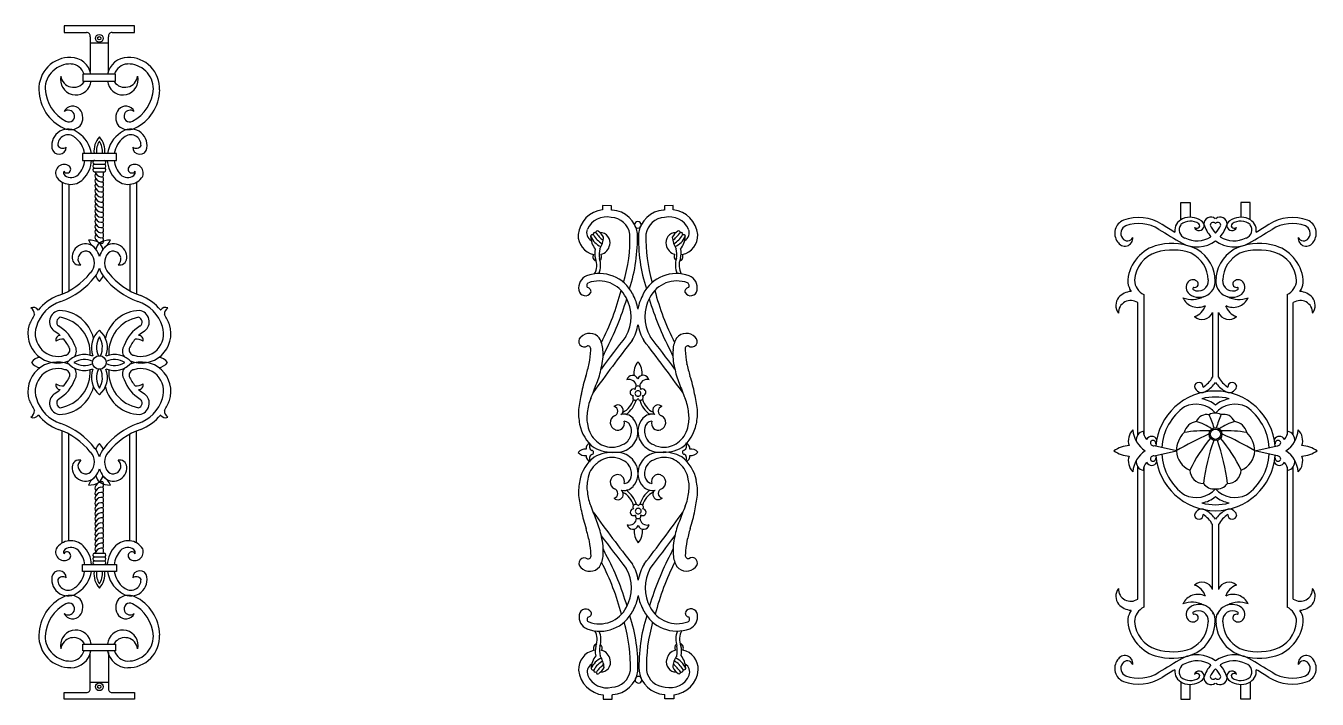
# Model space of a CAD drawing. Header units: millimetres. Extents: x 2621 to 26934, y 11979 to 27988.
# Drawn here: x 5822 to 8154, y 17834 to 19050 of the extents above; entities that cross this region are included whole.
import ezdxf

# ---------------------------------------------------------------- set-up
doc = ezdxf.new("R2010")
doc.units = ezdxf.units.MM

# ---------------------------------------------------------------- blocks, each defined once
blk = doc.blocks.new('A$C515D5700')
for p, q in [((106.1, 675.2), (35.4, 675.2)), ((35.4, 675.2), (35.4, 668.4)), ((106.1, 668.4), (106.1, 675.2)), ((35.4, 668.4), (57.8, 668.4)), ((61.4, 664.2), (61.4, 629.5)), ((79.8, 628.5), (79.8, 664.2)), ((83.4, 668.4), (106.1, 668.4)), ((61.4, 658), (79.8, 658)), ((87, 626.7), (54.1, 626.7)), ((54.1, 626.7), (54.1, 619.8)), ((87, 619.8), (87, 626.7)), ((54.1, 619.8), (87, 619.8)), ((87.8, 547.2), (53.6, 547.2)), ((53.6, 547.2), (53.6, 540.3)), ((87.8, 540.3), (87.8, 547.2)), ((53.6, 540.3), (87.8, 540.3)), ((65.7, 536.5), (75.8, 536.5)), ((65.7, 532.6), (75.8, 532.6)), ((33.5, 518.5), (33.5, 406.2)), ((65.7, 528.7), (75.8, 528.7)), ((108, 518.5), (108, 406.2)), ((40.2, 516.3), (40.2, 409.4)), ((101.3, 516.3), (101.3, 409.4)), ((33.5, 156.7), (33.5, 269)), ((40.2, 158.9), (40.2, 265.8)), ((101.3, 158.9), (101.3, 265.8)), ((108, 156.7), (108, 269)), ((65.7, 146.4), (75.8, 146.4)), ((65.7, 142.6), (75.8, 142.6)), ((53.6, 134.9), (87.8, 134.9)), ((53.6, 128), (53.6, 134.9)), ((65.7, 138.7), (75.8, 138.7)), ((87.8, 134.9), (87.8, 128)), ((87.8, 128), (53.6, 128)), ((54.1, 55.3), (87, 55.3)), ((54.1, 48.5), (54.1, 55.3)), ((87, 55.3), (87, 48.5)), ((87, 48.5), (54.1, 48.5)), ((61.4, 11), (61.4, 45.7)), ((79.8, 46.7), (79.8, 11)), ((61.4, 17.1), (79.8, 17.1)), ((35.4, 0), (35.4, 6.7)), ((35.4, 6.7), (57.8, 6.7)), ((83.4, 6.7), (106.1, 6.7)), ((106.1, 6.7), (106.1, 0)), ((106.1, 0), (35.4, 0))]:
    blk.add_line(p, q)
for centre, radius in [((70.6, 662.7), 3.86), ((70.6, 662.7), 1.63), ((70.7, 337.6), 6.75), ((70.6, 12.4), 3.86), ((70.6, 12.4), 1.63)]:
    blk.add_circle(centre, radius)
for centre, radius, start, end in [((58.1, 665), 3.4, 345.8591, 95.808), ((83.1, 665), 3.4, 84.192, 194.1409), ((41.5, 612.1), 31.5, 88.8993, 182.1148), ((41.7, 611.5), 25.5, 88.8459, 178.898), ((41.7, 622.7), 20.9, 10.8959, 88.8401), ((41.7, 622.7), 14.2, 16.0722, 87.7111), ((99.5, 622.7), 20.9, 91.1599, 169.1041), ((99.5, 622.7), 14.2, 92.2889, 163.9278), ((99.5, 611.5), 25.5, 1.102, 91.1541), ((99.7, 612.1), 31.5, 357.8852, 91.1007), ((47, 621.2), 15.3, 167.1399, 344.5806), ((44.8, 626.3), 12.8, 187.4242, 325.3881), ((94.2, 621.2), 15.3, 195.4194, 12.8601), ((96.3, 626.3), 12.8, 214.6119, 352.5758), ((53.6, 611.9), 43.6, 181.3021, 244.8578), ((56, 614.7), 39.9, 183.9319, 241.789), ((41.7, 622.7), 14.2, 344.685, 348.2162), ((41.7, 622.7), 20.9, 344.431, 351.9848), ((99.5, 622.7), 20.9, 188.0152, 195.569), ((99.5, 622.7), 14.2, 191.7838, 195.315), ((85.1, 614.7), 39.9, 298.211, 356.0681), ((87.6, 611.9), 43.6, 295.1422, 358.6979), ((44, 585.4), 9.38, 39.8671, 154.8988), ((39.4, 584), 6.61, 27.037, 126.2916), ((40, 584.6), 5.83, 240.8145, 24.3303), ((40.4, 583), 13.7, 323.6553, 37.8768), ((100.8, 583), 13.7, 142.1232, 216.3447), ((97.2, 585.4), 9.38, 25.1012, 140.1329), ((101.2, 584.6), 5.83, 155.6697, 299.1855), ((101.7, 584), 6.61, 53.7084, 152.963), ((39.2, 555.3), 16.3, 50.5644, 189.517), ((41.4, 586.5), 15.4, 245.7194, 310.8276), ((99.8, 586.5), 15.4, 229.1724, 294.2806), ((102.3, 555.3), 16.3, 350.483, 129.4356), ((39.3, 555.6), 10.3, 47.7919, 182.6553), ((30.8, 543.1), 25.4, 9.1134, 52.5099), ((32.4, 542.6), 30.6, 8.5513, 55.8701), ((86.7, 549.4), 21.5, 137.949, 185.9511), ((86.7, 549.4), 19, 147.3119, 185.9511), ((54.8, 549.4), 21.5, 354.0489, 42.051), ((54.8, 549.4), 19, 354.0489, 32.6881), ((109.1, 542.6), 30.6, 124.1299, 171.4487), ((110.7, 543.1), 25.4, 127.4901, 170.8866), ((102.2, 555.6), 10.3, 357.3447, 132.2081), ((30.2, 553.5), 7.16, 186.8451, 1.1819), ((33.8, 557.9), 5.52, 209.5259, 309.6064), ((111.3, 553.5), 7.16, 178.8181, 353.1549), ((107.7, 557.9), 5.52, 230.3936, 330.4741), ((35.4, 527.5), 8.68, 52.6558, 201.5822), ((38.2, 531.4), 3.82, 212.1583, 51.037), ((30.8, 543.1), 25.4, 317.9749, 353.5933), ((32.4, 542.6), 30.6, 316.2505, 355.6898), ((66.2, 538.4), 1.99, 104.5853, 255.4147), ((66.2, 534.5), 1.99, 104.5853, 255.4147), ((66.2, 530.7), 1.99, 104.5853, 255.4147), ((75.3, 538.4), 1.99, 284.5576, 75.4424), ((75.3, 534.5), 1.99, 284.5576, 75.4424), ((75.3, 530.7), 1.99, 284.5576, 75.4424), ((109.1, 542.6), 30.6, 184.3102, 223.7495), ((110.7, 543.1), 25.4, 186.4067, 222.0251), ((103.3, 531.4), 3.82, 128.963, 327.8417), ((106.1, 527.5), 8.68, 338.4178, 127.3442), ((42, 533.7), 17.5, 212.7659, 315.4127), ((38.3, 528), 3.6, 158.6378, 232.6336), ((42.4, 533), 9.96, 231.3372, 316.9055), ((70.6, 524.8), 4.38, 144.668, 215.332), ((70.6, 519.7), 4.38, 144.668, 215.332), ((70.6, 529.8), 4.38, 194.0861, 215.332), ((72.9, 530.2), 6.53, 207.0051, 281.8465), ((72.9, 525.2), 6.53, 207.0051, 281.8465), ((70.3, 526.4), 4.68, 327.2924, 30.284), ((70.3, 521.3), 4.68, 327.2924, 32.7076), ((70.3, 516.3), 4.68, 327.2924, 32.7076), ((99.5, 533.7), 17.5, 224.5873, 327.2341), ((99.1, 533), 9.96, 223.0945, 308.6628), ((103.1, 528), 3.6, 307.3664, 21.3622), ((70.6, 514.6), 4.38, 144.668, 215.332), ((70.6, 509.6), 4.38, 144.668, 215.332), ((70.6, 504.5), 4.38, 144.668, 215.332), ((72.9, 520.1), 6.53, 207.0051, 281.8465), ((72.9, 515.1), 6.53, 207.0051, 281.8465), ((72.9, 510), 6.53, 207.0051, 281.8465), ((70.3, 511.2), 4.68, 327.2924, 32.7076), ((70.3, 506.1), 4.68, 327.2924, 32.7076), ((70.6, 499.4), 4.38, 144.668, 215.332), ((70.6, 494.4), 4.38, 144.668, 215.332), ((72.9, 504.9), 6.53, 207.0051, 281.8465), ((72.9, 499.9), 6.53, 207.0051, 281.8465), ((70.3, 501.1), 4.68, 327.2924, 32.7076), ((70.3, 496), 4.68, 327.2924, 32.7076), ((70.3, 490.9), 4.68, 327.2924, 32.7076), ((70.6, 489.3), 4.38, 144.668, 215.332), ((70.6, 484.3), 4.38, 144.668, 215.332), ((70.6, 478.9), 4.38, 141.7414, 215.332), ((72.9, 494.8), 6.53, 207.0051, 281.8465), ((72.9, 489.7), 6.53, 207.0051, 281.8465), ((72.9, 484.7), 6.53, 207.0051, 281.8465), ((70.3, 485.9), 4.68, 327.2924, 32.7076), ((70.3, 480.8), 4.68, 327.2924, 32.7076), ((70.6, 473.8), 4.38, 144.668, 215.332), ((70.6, 468.7), 4.38, 144.668, 215.332), ((72.9, 479.3), 6.53, 207.0051, 281.8465), ((72.9, 474.2), 6.53, 207.0051, 281.8465), ((70.3, 475.4), 4.68, 327.2924, 37.1136), ((70.3, 470.4), 4.68, 327.2924, 32.7076), ((70.3, 465.3), 4.68, 327.2924, 32.7076), ((56.7, 443.1), 13.4, 40.0762, 184.4949), ((59.9, 438.3), 22.1, 60.5615, 90.4737), ((77.2, 467.7), 18.9, 202.4541, 237.3238), ((70.6, 463.3), 4.38, 141.7414, 215.332), ((72.9, 469.2), 6.53, 207.0051, 281.8465), ((72.9, 463.8), 6.53, 207.0051, 281.8465), ((79.4, 448.7), 12.4, 133.8219, 167.8405), ((81.6, 438.3), 22.1, 89.5263, 119.4385), ((62.1, 448.7), 12.4, 12.1595, 46.1781), ((70.3, 459.9), 4.68, 327.2924, 37.1136), ((64.3, 467.7), 18.9, 302.6762, 337.5459), ((84.8, 443.1), 13.4, 355.5051, 139.9238), ((50.4, 442.5), 7.1, 183.5391, 283.1241), ((56.5, 441.3), 7.29, 168.8659, 231.9707), ((56.9, 441.6), 7.6, 50.3344, 171.0783), ((50.9, 437.4), 14.8, 316.9492, 42.6758), ((49, 438.1), 22.5, 15.343, 37.2162), ((92.5, 438.1), 22.5, 142.7838, 164.657), ((90.6, 437.4), 14.8, 137.3242, 223.0508), ((84.6, 441.6), 7.6, 8.9217, 129.6656), ((85, 441.3), 7.29, 308.0293, 11.1341), ((91.1, 442.5), 7.1, 256.8759, 356.4609), ((49, 438.1), 22.5, 319.9228, 344.657), ((92.5, 438.1), 22.5, 195.343, 220.0772), ((7.5, 470.2), 69, 288.412, 321.6559), ((7.1, 469.1), 74.6, 289.5467, 322.4156), ((83.9, 431.2), 18.2, 201.4312, 223.511), ((57.6, 431.2), 18.2, 316.489, 338.5688), ((134.3, 469.1), 74.6, 217.5844, 250.4533), ((134, 470.2), 69, 218.3441, 251.588), ((49.3, 355.9), 52.7, 112.249, 139.3909), ((92.2, 355.9), 52.7, 40.6091, 67.751), ((4.2, 386.9), 5.99, 33.06, 111.8289), ((-2.5, 385.9), 8, 357.7598, 55.4148), ((44, 362.5), 38.2, 108.1427, 162.9236), ((32.1, 378.4), 11.4, 97.255, 234.2051), ((29.4, 353.3), 36.5, 13.9477, 88.0945), ((112.1, 353.3), 36.5, 91.9055, 166.0523), ((97.5, 362.5), 38.2, 17.0764, 71.8573), ((109.4, 378.4), 11.4, 305.7949, 82.745), ((137.2, 386.9), 5.99, 68.1711, 146.94), ((144, 385.9), 8, 124.5852, 182.2402), ((81.2, 340.9), 87.9, 149.4552, 156.7281), ((32.9, 378.1), 5.04, 106.0444, 231.3099), ((25.3, 347.4), 36.1, 355.6967, 80.0233), ((116.2, 347.4), 36.1, 99.9767, 184.3033), ((108.6, 378.1), 5.04, 308.6901, 73.9556), ((60.3, 340.9), 87.9, 23.2719, 30.5448), ((28.6, 366.6), 29.6, 162.2599, 292.7429), ((29.1, 366.5), 22.8, 161.54, 287.9265), ((4.8, 335.4), 39.5, 47.8455, 58.7184), ((31.5, 360.1), 4.61, 91.1375, 193.7069), ((10.8, 342), 37.4, 19.8297, 59.483), ((86, 352.4), 23.3, 130.9356, 200.8059), ((87.5, 352.8), 19.7, 148.1927, 205.5839), ((55.5, 352.4), 23.3, 339.1941, 49.0644), ((54, 352.8), 19.7, 334.4161, 31.8073), ((130.7, 342), 37.4, 120.517, 160.1703), ((112.9, 366.6), 29.6, 247.2571, 17.7401), ((112.4, 366.5), 22.8, 252.0735, 18.46), ((136.6, 335.4), 39.5, 121.2816, 132.1545), ((110, 360.1), 4.61, 346.2931, 88.8625), ((34.6, 345.3), 15.7, 88.5731, 119.0676), ((4.8, 335.4), 39.5, 24.258, 40.3142), ((35.4, 350.4), 5.65, 277.8918, 12.5958), ((37.8, 349.1), 9.85, 323.0974, 34.1684), ((103.7, 349.1), 9.85, 145.8316, 216.9026), ((106.1, 350.4), 5.65, 167.4042, 262.1082), ((136.6, 335.4), 39.5, 139.6858, 155.742), ((106.9, 345.3), 15.7, 60.9324, 91.4269), ((28.6, 308.5), 29.6, 67.2571, 197.7401), ((12.3, 330.6), 12.1, 94.6957, 144.6869), ((12.3, 344.6), 12.1, 215.3131, 265.3043), ((56, 322.3), 23.3, 69.1941, 139.0644), ((56, 352.9), 23.3, 220.9356, 290.8059), ((55.5, 320.8), 19.7, 64.4161, 121.8073), ((55.5, 354.4), 19.7, 238.1927, 295.5839), ((85.5, 322.3), 23.3, 40.9356, 110.8059), ((85.5, 352.9), 23.3, 249.1941, 319.0644), ((85.9, 320.8), 19.7, 58.1927, 115.5839), ((85.9, 354.4), 19.7, 244.4161, 301.8073), ((112.9, 308.5), 29.6, 342.2599, 112.7429), ((129.2, 330.6), 12.1, 35.3131, 85.3043), ((129.2, 344.6), 12.1, 274.6957, 324.6869), ((29.1, 308.7), 22.8, 72.0735, 198.46), ((25.3, 327.8), 36.1, 279.9767, 4.3033), ((35.4, 324.8), 5.65, 347.4042, 82.1082), ((37.8, 326), 9.85, 325.8316, 36.9026), ((86, 322.8), 23.3, 159.1941, 229.0644), ((86, 322.8), 23.3, 159.1941, 229.0644), ((87.5, 322.4), 19.7, 154.4161, 211.8073), ((87.5, 322.4), 19.7, 154.4161, 211.8073), ((55.5, 322.8), 23.3, 310.9356, 20.8059), ((55.5, 322.8), 23.3, 310.9356, 20.8059), ((54, 322.4), 19.7, 328.1927, 25.5839), ((54, 322.4), 19.7, 328.1927, 25.5839), ((116.2, 327.8), 36.1, 175.6967, 260.0233), ((103.7, 326), 9.85, 143.0974, 214.1684), ((106.1, 324.8), 5.65, 97.8918, 192.5958), ((112.4, 308.7), 22.8, 341.54, 107.9265), ((31.5, 315.1), 4.61, 166.2931, 268.8625), ((34.6, 329.9), 15.7, 240.9324, 271.4269), ((10.8, 333.2), 37.4, 300.517, 340.1703), ((29.4, 321.9), 36.5, 271.9055, 346.0523), ((4.8, 339.8), 39.5, 319.6858, 335.742), ((112.1, 321.9), 36.5, 193.9477, 268.0945), ((130.7, 333.2), 37.4, 199.8297, 239.483), ((136.6, 339.8), 39.5, 204.258, 220.3142), ((106.9, 329.9), 15.7, 268.5731, 299.0676), ((110, 315.1), 4.61, 271.1375, 13.7069), ((81.2, 334.3), 87.9, 203.2719, 210.5448), ((44, 312.7), 38.2, 197.0764, 251.8573), ((32.1, 296.8), 11.4, 125.7949, 262.745), ((4.8, 339.8), 39.5, 301.2816, 312.1545), ((32.9, 297), 5.04, 128.6901, 253.9556), ((97.5, 312.7), 38.2, 288.1427, 342.9236), ((108.6, 297), 5.04, 286.0444, 51.3099), ((136.6, 339.8), 39.5, 227.8455, 238.7184), ((109.4, 296.8), 11.4, 277.255, 54.2051), ((60.3, 334.3), 87.9, 329.4552, 336.7281), ((-2.5, 289.3), 8, 304.5852, 2.2402), ((144, 289.3), 8, 177.7598, 235.4148), ((4.2, 288.2), 5.99, 248.1711, 326.94), ((49.3, 319.3), 52.7, 220.6091, 247.751), ((7.1, 206), 74.6, 37.5844, 70.4533), ((134.3, 206), 74.6, 109.5467, 142.4156), ((92.2, 319.3), 52.7, 292.249, 319.3909), ((137.2, 288.2), 5.99, 213.06, 291.8289), ((7.5, 205), 69, 38.3441, 71.588), ((134, 205), 69, 108.412, 141.6559), ((50.9, 237.8), 14.8, 317.3242, 43.0508), ((49, 237), 22.5, 15.343, 40.0772), ((83.9, 244), 18.2, 136.489, 158.5688), ((57.6, 244), 18.2, 21.4312, 43.511), ((92.5, 237), 22.5, 139.9228, 164.657), ((90.6, 237.8), 14.8, 136.9492, 222.6758), ((50.4, 232.7), 7.1, 76.8759, 176.4609), ((56.5, 233.8), 7.29, 128.0293, 191.1341), ((91.1, 232.7), 7.1, 3.5391, 103.1241), ((85, 233.8), 7.29, 348.8659, 51.9707), ((56.7, 232), 13.4, 175.5051, 319.9238), ((56.9, 233.6), 7.6, 188.9217, 309.6656), ((77.2, 207.5), 18.9, 122.6762, 157.5459), ((49, 237), 22.5, 322.7838, 344.657), ((79.4, 226.5), 12.4, 192.1595, 226.1781), ((92.5, 237), 22.5, 195.343, 217.2162), ((62.1, 226.5), 12.4, 313.8219, 347.8405), ((84.8, 232), 13.4, 220.0762, 4.4949), ((64.3, 207.5), 18.9, 22.4541, 57.3238), ((84.6, 233.6), 7.6, 230.3344, 351.0783), ((59.9, 236.8), 22.1, 269.5263, 299.4385), ((70.6, 211.8), 4.38, 144.668, 218.2586), ((70.6, 206.4), 4.38, 144.668, 215.332), ((72.9, 211.4), 6.53, 78.1535, 152.9949), ((72.9, 206), 6.53, 78.1535, 152.9949), ((72.9, 200.9), 6.53, 78.1535, 152.9949), ((81.6, 236.8), 22.1, 240.5615, 270.4737), ((70.3, 215.3), 4.68, 322.8864, 32.7076), ((70.3, 209.9), 4.68, 327.2924, 32.7076), ((70.3, 204.8), 4.68, 327.2924, 32.7076), ((70.6, 201.4), 4.38, 144.668, 215.332), ((70.6, 196.3), 4.38, 144.668, 218.2586), ((72.9, 195.9), 6.53, 78.1535, 152.9949), ((72.9, 190.5), 6.53, 78.1535, 152.9949), ((70.3, 199.7), 4.68, 322.8864, 32.7076), ((70.3, 194.4), 4.68, 327.2924, 32.7076), ((70.6, 190.9), 4.38, 144.668, 215.332), ((70.6, 185.9), 4.38, 144.668, 215.332), ((70.6, 180.8), 4.38, 144.668, 215.332), ((72.9, 185.4), 6.53, 78.1535, 152.9949), ((72.9, 180.4), 6.53, 78.1535, 152.9949), ((72.9, 175.3), 6.53, 78.1535, 152.9949), ((70.3, 189.3), 4.68, 327.2924, 32.7076), ((70.3, 184.2), 4.68, 327.2924, 32.7076), ((70.3, 179.2), 4.68, 327.2924, 32.7076), ((70.6, 175.7), 4.38, 144.668, 215.332), ((70.6, 170.7), 4.38, 144.668, 215.332), ((72.9, 170.2), 6.53, 78.1535, 152.9949), ((72.9, 165.2), 6.53, 78.1535, 152.9949), ((70.3, 174.1), 4.68, 327.2924, 32.7076), ((70.3, 169), 4.68, 327.2924, 32.7076), ((42, 141.4), 17.5, 44.5873, 147.2341), ((70.6, 165.6), 4.38, 144.668, 215.332), ((70.6, 160.6), 4.38, 144.668, 215.332), ((70.6, 155.5), 4.38, 144.668, 215.332), ((72.9, 160.1), 6.53, 78.1535, 152.9949), ((72.9, 155.1), 6.53, 78.1535, 152.9949), ((72.9, 150), 6.53, 78.1535, 152.9949), ((70.3, 164), 4.68, 327.2924, 32.7076), ((70.3, 158.9), 4.68, 327.2924, 32.7076), ((70.3, 153.9), 4.68, 327.2924, 32.7076), ((99.5, 141.4), 17.5, 32.7659, 135.4127), ((35.4, 147.7), 8.68, 158.4178, 307.3442), ((38.3, 147.1), 3.6, 127.3664, 201.3622), ((38.2, 143.8), 3.82, 308.963, 147.8417), ((42.4, 142.2), 9.96, 43.0945, 128.6628), ((30.8, 132), 25.4, 6.4067, 42.0251), ((32.4, 132.6), 30.6, 4.3102, 43.7495), ((66.2, 144.5), 1.99, 104.5853, 255.4147), ((66.2, 140.6), 1.99, 104.5853, 255.4147), ((70.6, 150.4), 4.38, 144.668, 215.332), ((70.6, 145.4), 4.38, 144.668, 165.9139), ((72.9, 144.9), 6.53, 78.1535, 152.9949), ((70.3, 148.8), 4.68, 329.716, 32.7076), ((75.3, 144.5), 1.99, 284.5576, 75.4424), ((75.3, 140.6), 1.99, 284.5576, 75.4424), ((109.1, 132.6), 30.6, 136.2505, 175.6898), ((110.7, 132), 25.4, 137.9749, 173.5933), ((99.1, 142.2), 9.96, 51.3372, 136.9055), ((103.3, 143.8), 3.82, 32.1583, 231.037), ((106.1, 147.7), 8.68, 232.6558, 21.5822), ((103.1, 147.1), 3.6, 338.6378, 52.6336), ((66.2, 136.8), 1.99, 104.5853, 255.4147), ((75.3, 136.8), 1.99, 284.5576, 75.4424), ((39.2, 119.9), 16.3, 170.483, 309.4356), ((30.2, 121.7), 7.16, 358.8181, 173.1549), ((33.8, 117.3), 5.52, 50.3936, 150.4741), ((39.3, 119.6), 10.3, 177.3447, 312.2081), ((30.8, 132), 25.4, 307.4901, 350.8866), ((32.4, 132.6), 30.6, 304.1299, 351.4487), ((86.7, 125.8), 21.5, 174.0489, 222.051), ((86.7, 125.8), 19, 174.0489, 212.6881), ((54.8, 125.8), 21.5, 317.949, 5.9511), ((54.8, 125.8), 19, 327.3119, 5.9511), ((109.1, 132.6), 30.6, 188.5513, 235.8701), ((110.7, 132), 25.4, 189.1134, 232.5099), ((102.3, 119.9), 16.3, 230.5644, 9.517), ((102.2, 119.6), 10.3, 227.7919, 2.6553), ((111.3, 121.7), 7.16, 6.8451, 181.1819), ((107.7, 117.3), 5.52, 29.5259, 129.6064), ((41.4, 88.7), 15.4, 49.1724, 114.2806), ((99.8, 88.7), 15.4, 65.7194, 130.8276), ((53.6, 63.3), 43.6, 115.1422, 178.6979), ((56, 60.5), 39.9, 118.211, 176.0681), ((40, 90.5), 5.83, 335.6697, 119.1855), ((40.4, 92.2), 13.7, 322.1232, 36.3447), ((100.8, 92.2), 13.7, 143.6553, 217.8768), ((101.2, 90.5), 5.83, 60.8145, 204.3303), ((85.1, 60.5), 39.9, 3.9319, 61.789), ((87.6, 63.3), 43.6, 1.3021, 64.8578), ((39.4, 91.1), 6.61, 233.7084, 332.963), ((44, 89.8), 9.38, 205.1012, 320.1329), ((97.2, 89.8), 9.38, 219.8671, 334.8988), ((101.7, 91.1), 6.61, 207.037, 306.2916), ((47, 54), 15.3, 15.4194, 192.8601), ((94.2, 54), 15.3, 347.1399, 164.5806), ((41.5, 63.1), 31.5, 177.8852, 271.1007), ((41.7, 63.7), 25.5, 181.102, 271.1541), ((44.8, 48.9), 12.8, 34.6119, 172.5758), ((41.7, 52.4), 14.2, 11.7838, 15.315), ((41.7, 52.4), 20.9, 8.0152, 15.569), ((99.5, 52.4), 20.9, 164.431, 171.9848), ((99.5, 52.4), 14.2, 164.685, 168.2162), ((96.3, 48.9), 12.8, 7.4242, 145.3881), ((99.5, 63.7), 25.5, 268.8459, 358.898), ((99.7, 63.1), 31.5, 268.8993, 2.1148), ((41.7, 52.4), 20.9, 271.1599, 349.1041), ((41.7, 52.4), 14.2, 272.2889, 343.9278), ((99.5, 52.4), 20.9, 190.8959, 268.8401), ((99.5, 52.4), 14.2, 196.0722, 267.7111), ((58.1, 10.1), 3.4, 264.192, 14.1409), ((83.1, 10.1), 3.4, 165.8591, 275.808)]:
    blk.add_arc(centre, radius, start, end)
blk = doc.blocks.new('A$C335907F0')
for p, q in [((33.5, 494.8), (24.5, 494.9)), ((24.5, 494.9), (24.5, 490.7)), ((33.5, 490.5), (33.5, 494.8)), ((95.5, 494.9), (86.5, 494.8)), ((86.5, 494.8), (86.5, 490.5)), ((95.5, 490.7), (95.5, 494.9)), ((25.1, 4.2), (25.1, 0)), ((25.1, 0), (34.1, 0.1)), ((34.1, 0.1), (34.1, 4.5)), ((87, 0.3), (87, 4.6)), ((96, 0.2), (87, 0.3)), ((96, 4.4), (96, 0.2))]:
    blk.add_line(p, q)
for centre, radius, start, end in [((27.8, 463), 28, 96.7033, 174.067), ((28.2, 462.9), 20.7, 75.7625, 156.4523), ((32.4, 463.2), 19.8, 8.8653, 87.587), ((28.3, 461.9), 29.1, 78.1252, 79.5845), ((32.4, 463.2), 27.3, 7.7998, 86.0822), ((87.6, 463.2), 27.3, 93.9178, 172.2002), ((87.6, 463.2), 19.8, 92.413, 171.1347), ((91.7, 461.9), 29.1, 100.4155, 101.8748), ((91.9, 462.9), 20.7, 23.5477, 104.2375), ((92.2, 463), 28, 5.933, 83.2967), ((17.4, 467.7), 8.87, 157.2701, 241.0538), ((16.8, 466.2), 1.73, 57.0155, 204.9608), ((19.2, 468.1), 1.52, 54.3175, 195.4479), ((66.1, 506), 61.7, 218.4191, 228.3449), ((10.9, 455.6), 16.5, 27.5011, 56.2719), ((22.2, 458), 9.8, 344.952, 91.2566), ((-103.4, 461.8), 162.9, 342.0027, 1.7781), ((60, 475.6), 3.32, 90, 270), ((60, 475.6), 3.32, 270, 90), ((223.4, 461.8), 162.9, 178.2219, 197.9973), ((97.8, 458), 9.8, 88.7434, 195.048), ((109.1, 455.6), 16.5, 123.7281, 152.4989), ((53.9, 506), 61.7, 311.6551, 321.5809), ((100.8, 468.1), 1.52, 344.5521, 125.6825), ((103.2, 466.2), 1.73, 335.0392, 122.9845), ((102.6, 467.7), 8.87, 298.9462, 22.7299), ((19.4, 465), 19.4, 177.3009, 258.3283), ((14.4, 463.8), 1.88, 61.749, 171.2815), ((31.1, 472.5), 20.4, 204.1908, 246.1627), ((35.2, 465.1), 22.7, 182.5653, 217.458), ((35.5, 477.1), 23.3, 209.8524, 240.9662), ((0.5, 465.4), 25.2, 326.9057, 354.9723), ((20.3, 457.3), 11.5, 282.8863, 351.1726), ((-103.4, 461.8), 155.4, 343.5702, 1.6226), ((223.4, 461.8), 155.4, 178.3774, 196.4298), ((99.7, 457.3), 11.5, 188.8274, 257.1137), ((119.5, 465.4), 25.2, 185.0277, 213.0943), ((84.6, 477.1), 23.3, 299.0338, 330.1476), ((88.9, 472.5), 20.4, 293.8373, 335.8092), ((84.8, 465.1), 22.7, 322.542, 357.4347), ((100.6, 465), 19.4, 281.6717, 2.6991), ((105.7, 463.8), 1.88, 8.7185, 118.251), ((19.2, 443.6), 4.39, 148.6192, 255.8312), ((0.7, 435), 18, 331.249, 21.8094), ((36.6, 447), 19.9, 167.3083, 195.3174), ((0.8, 435.1), 21.7, 337.5908, 18.4226), ((53.2, 445.9), 32.1, 169.6862, 187.0923), ((19.2, 443.6), 4.39, 307.0543, 32.9965), ((100.8, 443.6), 4.39, 147.0035, 232.9457), ((119.3, 435.1), 21.7, 161.5774, 202.4092), ((66.8, 445.9), 32.1, 352.9077, 10.3138), ((119.3, 435), 18, 158.1906, 208.751), ((100.8, 443.6), 4.39, 284.1688, 31.3808), ((83.5, 447), 19.9, 344.6826, 12.6917), ((13.4, 412.5), 12.9, 112.431, 190.3621), ((21.5, 389.7), 37.1, 26.5718, 110.5386), ((11.5, 414.8), 2.95, 115.6544, 225.7716), ((21, 389.1), 30.3, 26.7562, 110.781), ((98.5, 389.7), 37.1, 69.4614, 153.4282), ((99, 389.1), 30.3, 69.219, 153.2438), ((108.5, 414.8), 2.95, 314.2284, 64.3456), ((106.6, 412.5), 12.9, 349.6379, 67.569), ((7.2, 411.1), 6.55, 188.1596, 329.4037), ((8.9, 408.7), 4.02, 346.7359, 81.7348), ((-209.6, 476.3), 261.4, 333.01, 345.2512), ((13.6, 383.4), 39.6, 330.3057, 29.3537), ((13.6, 383.4), 47.1, 9.2646, 29.1492), ((106.5, 383.4), 47.1, 150.8508, 170.7354), ((106.5, 383.4), 39.6, 150.6463, 209.6943), ((329.7, 476.3), 261.4, 194.7488, 206.99), ((111.1, 408.7), 4.02, 98.2652, 193.2641), ((112.9, 411.1), 6.55, 210.5963, 351.8404), ((-209.6, 476.3), 268.9, 331.9454, 343.8633), ((329.7, 476.3), 268.9, 196.1367, 208.0546), ((13.6, 383.4), 47.1, 329.6178, 350.7354), ((106.5, 383.4), 47.1, 189.2646, 210.3822), ((6, 358.7), 5.49, 129.3444, 308.0244), ((11.6, 354.4), 12.4, 39.3645, 136.5262), ((1357.1, -657.1), 1660.2, 142.0529, 143.4732), ((-1237.1, -657.1), 1660.2, 36.5268, 37.9471), ((108.5, 354.4), 12.4, 43.4738, 140.6355), ((114, 358.7), 5.49, 231.9756, 50.6556), ((9.4, 351), 3.39, 339.573, 90.6952), ((1357.1, -657.1), 1652.7, 142.035, 144.2939), ((-1.2, 348.8), 26.1, 2.8614, 30.9069), ((-25.1, 345.5), 50.1, 344.5342, 5.3735), ((-260.4, 475), 314.1, 335.3316, 336.523), ((-1237.1, -657.1), 1652.7, 35.7061, 37.965), ((380.5, 475), 314.1, 203.477, 204.6684), ((145.1, 345.5), 50.1, 174.6265, 195.4658), ((121.2, 348.8), 26.1, 149.0931, 177.1386), ((110.6, 351), 3.39, 89.3048, 200.427), ((-74.5, 353.1), 87.2, 349.1267, 357.8367), ((74, 326.8), 18.1, 140.2719, 187.2596), ((46.1, 326.8), 18.1, 352.7404, 39.7281), ((194.6, 353.1), 87.2, 182.1633, 190.8733), ((130.2, 282.3), 129.3, 161.2136, 169.3277), ((-1184.7, 639.2), 1233.5, 345.1923, 345.8011), ((-48.1, 344.9), 72.4, 337.1137, 349.8071), ((54.6, 318.9), 5.8, 21.7957, 168.5343), ((65.4, 319), 5.8, 11.7391, 158.4778), ((168.1, 344.9), 72.4, 190.1929, 202.8863), ((1304.7, 639.2), 1233.5, 194.1989, 194.8077), ((-10.2, 282.3), 129.3, 10.6723, 18.7864), ((-1439.8, 871), 1560.2, 338.5953, 339.1917), ((51.3, 313.5), 6.99, 359.9937, 109.476), ((55.4, 307.7), 3.35, 54.0865, 268.7125), ((60, 311.3), 2.79, 341.0009, 198.3227), ((68.8, 313.5), 6.99, 70.7974, 180.5951), ((64.6, 307.7), 3.35, 271.2875, 125.9135), ((1559.8, 871), 1560.2, 200.8083, 201.4047), ((126.6, 276.2), 127, 166.3172, 173.4883), ((50.7, 284.2), 41.7, 155.3933, 175.6597), ((36.2, 305.5), 19.8, 295.5681, 346.0938), ((34.2, 306.4), 24.9, 303.3839, 344.9314), ((57.5, 302.6), 2.79, 140.3706, 334.3208), ((59.8, 306.5), 2.79, 85.9984, 274.5901), ((60.2, 306.5), 2.79, 265.4099, 94.0016), ((62.5, 302.6), 2.79, 205.6792, 39.6294), ((62.5, 302.6), 2.79, 155.1211, 156.555), ((57.5, 302.6), 2.79, 23.445, 24.8789), ((85.8, 306.4), 24.9, 195.0686, 236.6161), ((83.8, 305.5), 19.8, 193.9062, 244.4319), ((69.3, 284.2), 41.7, 4.3403, 24.6067), ((-6.5, 276.2), 127, 6.5117, 13.6828), ((59.1, 287.7), 58.8, 177.1356, 191.6683), ((37.5, 282), 28.8, 169.3098, 195.253), ((39.8, 289.7), 5.32, 306.8042, 136.1732), ((34.9, 288.7), 4.85, 287.2585, 76.6767), ((45.9, 273.5), 12.3, 41.4932, 103.6216), ((74.1, 273.5), 12.3, 76.3784, 138.5068), ((80.2, 289.7), 5.32, 43.8268, 233.1958), ((85.2, 288.7), 4.85, 103.3233, 252.7415), ((82.5, 282), 28.8, 344.747, 10.6902), ((61, 287.7), 58.8, 348.3317, 2.8644), ((40.5, 283.5), 39.8, 191.1791, 231.8671), ((33.7, 277.6), 24.2, 187.4584, 231.0162), ((39.8, 277.3), 7.55, 117.4163, 249.1463), ((39.6, 276.5), 6.78, 247.9029, 18.3299), ((45.5, 271), 7.7, 7.5274, 85.7642), ((39.4, 268.2), 20.6, 339.6882, 40.6176), ((80.6, 268.2), 20.6, 139.3824, 200.3118), ((74.5, 271), 7.7, 94.2358, 172.4726), ((80.4, 276.5), 6.78, 161.6701, 292.0971), ((80.3, 277.3), 7.55, 290.8537, 62.5837), ((86.4, 277.6), 24.2, 308.9838, 352.5416), ((79.5, 283.5), 39.8, 308.1329, 348.8209), ((40.1, 267.3), 12.8, 289.8939, 328.2854), ((38.2, 269.8), 22.3, 296.3492, 337.0183), ((38.7, 268.8), 14.8, 326.4796, 12.5568), ((81.8, 269.8), 22.3, 202.9817, 243.6508), ((81.3, 268.8), 14.8, 167.4432, 213.5204), ((79.9, 267.3), 12.8, 211.7146, 250.1061), ((6.9, 242), 8.71, 81.9404, 141.2194), ((6.9, 252.9), 8.71, 218.9076, 278.1866), ((13.3, 251.5), 5.32, 106.4836, 189.1664), ((16.7, 254), 5.5, 152.6525, 236.0865), ((13.4, 247.4), 2.11, 1.3648, 83.6982), ((13.4, 247.5), 2.11, 276.4287, 358.7622), ((34.3, 285.4), 37.9, 241.099, 274.6105), ((34.4, 209.6), 37.9, 85.5164, 119.0279), ((33.9, 275.1), 22.5, 226.7249, 269.3554), ((34.3, 273.4), 20.7, 267.9965, 299.3979), ((38.8, 268.3), 20.7, 265.8677, 296.6653), ((38.9, 226.7), 20.7, 63.4616, 94.2592), ((81.2, 268.3), 20.7, 243.3347, 274.1323), ((81.3, 226.8), 20.7, 85.9947, 116.7923), ((85.7, 273.4), 20.7, 240.6021, 272.0035), ((85.7, 285.4), 37.9, 265.3895, 298.901), ((85.8, 209.7), 37.9, 61.226, 94.7375), ((86.2, 275.1), 22.5, 270.6446, 313.2751), ((106.7, 247.5), 2.11, 96.5106, 178.8441), ((106.7, 247.7), 2.11, 181.4467, 263.7801), ((103.4, 254.2), 5.5, 304.1223, 27.5563), ((106.7, 251.6), 5.32, 351.0425, 73.7252), ((113.2, 242.2), 8.71, 38.9895, 98.2685), ((113.2, 253.1), 8.71, 262.0222, 321.3012), ((40.6, 211.5), 39.8, 128.2598, 168.9478), ((13.4, 243.5), 5.32, 170.9606, 253.6434), ((33.7, 217.4), 24.2, 129.1108, 172.6686), ((16.7, 240.9), 5.5, 124.0405, 207.4744), ((33.9, 219.8), 22.5, 90.7715, 133.4021), ((34.4, 221.6), 20.7, 60.729, 92.1304), ((40.2, 227.6), 12.8, 31.8415, 70.233), ((38.2, 225.2), 22.3, 23.1087, 63.7778), ((38.7, 226.2), 14.8, 347.5702, 33.6473), ((39.5, 226.8), 20.6, 319.5094, 20.4387), ((80.6, 226.9), 20.6, 159.8152, 220.7445), ((81.9, 225.3), 22.3, 116.4762, 157.1452), ((81.4, 226.3), 14.8, 146.6066, 192.6837), ((79.9, 227.7), 12.8, 110.0209, 148.4124), ((85.8, 221.7), 20.7, 88.1235, 119.5249), ((86.2, 220), 22.5, 46.8518, 89.4824), ((86.4, 217.5), 24.2, 7.5853, 51.1431), ((79.6, 211.6), 39.8, 11.3061, 51.9941), ((103.4, 241.1), 5.5, 332.7344, 56.1684), ((106.8, 243.6), 5.32, 286.5655, 9.2482), ((37.6, 212.9), 28.8, 164.874, 190.8172), ((39.8, 217.7), 7.55, 110.9807, 242.7107), ((39.7, 218.4), 6.78, 341.797, 112.2241), ((45.6, 224), 7.7, 274.3628, 352.5996), ((74.6, 224.1), 7.7, 187.6544, 265.8911), ((80.5, 218.5), 6.78, 68.0298, 198.4569), ((80.3, 217.7), 7.55, 297.5432, 69.2732), ((82.6, 213), 28.8, 349.4368, 15.38), ((59.2, 207.4), 58.8, 168.4586, 182.9914), ((50.8, 210.8), 41.7, 184.4673, 204.7336), ((34.9, 206.3), 4.85, 283.4503, 72.8684), ((39.9, 205.3), 5.32, 223.9538, 53.3227), ((45.9, 221.5), 12.3, 256.5054, 318.6338), ((36.3, 189.5), 19.8, 14.0332, 64.5589), ((34.4, 188.6), 24.9, 15.1955, 56.743), ((85.9, 188.7), 24.9, 123.5109, 165.0584), ((83.9, 189.6), 19.8, 115.695, 166.2207), ((74.2, 221.6), 12.3, 221.6202, 283.7485), ((80.3, 205.4), 5.32, 126.9312, 316.3001), ((85.3, 206.4), 4.85, 107.3855, 256.8036), ((69.4, 210.8), 41.7, 335.5203, 355.7866), ((61, 207.4), 58.8, 357.2625, 11.7953), ((126.6, 219), 127, 186.6387, 193.8097), ((57.7, 192.5), 2.79, 25.888, 219.8382), ((62.7, 192.5), 2.79, 320.5795, 154.5296), ((-6.5, 218.7), 127, 346.4442, 353.6152), ((130.3, 212.9), 129.3, 190.7993, 198.9134), ((-1438.4, -379.3), 1560.2, 20.9353, 21.5317), ((1355.1, 1155), 1652.7, 215.833, 218.092), ((51.5, 181.6), 6.99, 250.7328, 0.2151), ((55.6, 187.4), 3.35, 91.4964, 306.1224), ((60.1, 188.6), 2.79, 85.6187, 274.2104), ((60.2, 183.8), 2.79, 161.8862, 19.2079), ((60.4, 188.6), 2.79, 266.2072, 94.799), ((57.7, 192.5), 2.79, 335.33, 336.7638), ((62.7, 192.5), 2.79, 203.6538, 205.0877), ((69, 181.6), 6.99, 179.6138, 289.4114), ((64.8, 187.4), 3.35, 234.2953, 88.9213), ((-1239.1, 1149.2), 1652.7, 322.162, 324.4209), ((1561.2, -372.6), 1560.2, 158.7222, 159.3186), ((-10.1, 212.6), 129.3, 341.3405, 349.4546), ((-1183.8, -146.9), 1233.5, 14.3259, 14.9347), ((-47.9, 149.9), 72.4, 10.3199, 23.0132), ((54.9, 176.2), 5.8, 191.6745, 338.4132), ((74.2, 168.4), 18.1, 172.9492, 219.9369), ((65.7, 176.2), 5.8, 201.7311, 348.4697), ((46.4, 168.3), 18.1, 320.4808, 7.4684), ((168.3, 150.4), 72.4, 157.2407, 169.934), ((1305.6, -141.4), 1233.5, 165.3192, 165.928), ((-74.3, 141.7), 87.2, 2.2902, 11.0003), ((1355.1, 1155), 1660.2, 216.6537, 218.074), ((-24.9, 149.4), 50.1, 354.7535, 15.5927), ((-1239.1, 1149.2), 1660.2, 322.1799, 323.6002), ((145.3, 149.8), 50.1, 164.6612, 185.5004), ((194.8, 142.3), 87.2, 169.2536, 177.9637), ((9.7, 144), 3.39, 269.4317, 20.554), ((-1, 146), 26.1, 329.2201, 357.2655), ((-259.9, 19.3), 314.1, 23.604, 24.7954), ((-209.1, 18.1), 268.9, 16.2637, 28.1815), ((330.2, 19.3), 268.9, 152.0724, 163.9902), ((381, 20.7), 314.1, 155.4585, 156.6499), ((121.5, 146.3), 26.1, 182.9884, 211.0338), ((110.8, 144.2), 3.39, 159.6999, 270.8222), ((6.3, 136.2), 5.49, 52.1026, 230.7826), ((11.8, 140.6), 12.4, 223.6007, 320.7625), ((-209.1, 18.1), 261.4, 14.8758, 27.117), ((13.9, 111.5), 39.6, 330.7732, 29.8213), ((13.9, 111.5), 47.1, 9.3916, 30.5092), ((106.8, 111.7), 47.1, 149.7447, 170.8623), ((106.8, 111.7), 39.6, 150.4327, 209.4807), ((330.2, 19.3), 261.4, 153.1369, 165.3781), ((108.7, 140.8), 12.4, 219.4915, 316.6532), ((114.3, 136.5), 5.49, 309.4713, 128.1513), ((13.9, 111.5), 47.1, 330.9778, 350.8623), ((106.8, 111.7), 47.1, 189.3916, 209.2762), ((21.3, 105.8), 30.3, 249.346, 333.3708), ((99.3, 106), 30.3, 206.8832, 290.9079), ((13.8, 82.4), 12.9, 169.7648, 247.696), ((7.5, 83.8), 6.55, 30.7232, 171.9674), ((21.8, 105.2), 37.1, 249.5883, 333.5551), ((11.9, 80.1), 2.95, 134.3554, 244.4726), ((9.3, 86.2), 4.02, 278.3921, 13.3911), ((-102.9, 32.8), 162.9, 358.3489, 18.1243), ((223.9, 33.6), 162.9, 162.1296, 181.905), ((98.9, 105.4), 37.1, 206.6988, 290.6656), ((111.5, 86.4), 4.02, 166.8628, 261.8618), ((113.2, 84), 6.55, 8.2865, 149.5307), ((108.9, 80.3), 2.95, 295.7813, 45.8986), ((107, 82.6), 12.9, 292.5579, 10.4891), ((1.1, 59.9), 18, 338.3176, 28.8779), ((1.2, 59.8), 21.7, 341.7043, 22.5362), ((-102.9, 32.8), 155.4, 358.5044, 16.5567), ((223.9, 33.6), 155.4, 163.6972, 181.7495), ((119.7, 60.1), 21.7, 157.7177, 198.5496), ((119.7, 60.1), 18, 151.376, 201.9364), ((19.7, 51.3), 4.39, 104.2958, 211.5078), ((37, 48), 19.9, 164.8095, 192.8187), ((53.6, 49.1), 32.1, 173.0347, 190.4408), ((19.7, 51.3), 4.39, 327.1305, 53.0727), ((101.2, 51.5), 4.39, 127.1812, 213.1234), ((67.3, 49.1), 32.1, 349.8131, 7.2192), ((101.2, 51.5), 4.39, 328.7461, 75.9581), ((83.9, 48.1), 19.9, 347.4352, 15.4444), ((19.9, 30), 19.4, 101.7987, 182.8261), ((35.7, 29.8), 22.7, 142.669, 177.5617), ((31.6, 22.5), 20.4, 113.9643, 155.9362), ((1, 29.5), 25.2, 5.1546, 33.2212), ((22.7, 36.9), 9.8, 268.8704, 15.1749), ((20.8, 37.7), 11.5, 8.9543, 77.2407), ((98.2, 37.1), 9.8, 165.079, 271.3835), ((100.2, 37.9), 11.5, 103.0132, 171.2996), ((120, 29.7), 25.2, 147.0327, 175.0993), ((89.4, 22.6), 20.4, 24.3177, 66.2896), ((85.3, 29.9), 22.7, 2.6922, 37.585), ((101.1, 30.2), 19.4, 357.4278, 78.4552), ((28.3, 32), 28, 186.06, 263.4236), ((17.9, 27.2), 8.87, 119.0732, 202.8569), ((14.9, 31.1), 1.88, 188.8455, 298.378), ((17.3, 28.7), 1.73, 155.1662, 303.1115), ((36, 17.9), 23.3, 119.1608, 150.2746), ((19.7, 26.8), 1.52, 164.6791, 305.8095), ((66.7, -11), 61.7, 131.7821, 141.7078), ((11.4, 39.4), 16.5, 303.855, 332.6258), ((32.9, 31.8), 19.8, 272.54, 351.2617), ((32.9, 31.8), 27.3, 274.0448, 352.3272), ((88.1, 31.9), 27.3, 187.9267, 266.2091), ((88.1, 31.9), 19.8, 188.9923, 267.7139), ((109.6, 39.6), 16.5, 207.6281, 236.3989), ((54.5, -11), 61.7, 38.5461, 48.4718), ((92.7, 32.1), 28, 276.8303, 354.1939), ((85.1, 18), 23.3, 29.9793, 61.0931), ((101.3, 27), 1.52, 234.4444, 15.5748), ((103.7, 28.9), 1.73, 237.1425, 25.0877), ((106.1, 31.3), 1.88, 241.876, 351.4084), ((103.1, 27.4), 8.87, 337.397, 61.1807), ((28.6, 32.1), 20.7, 203.6747, 284.3645), ((60.5, 19.5), 3.32, 90.127, 270.127), ((60.5, 19.5), 3.32, 270.127, 90.127), ((92.4, 32.2), 20.7, 255.8894, 336.5792), ((28.8, 33), 29.1, 280.5425, 282.0018), ((92.2, 33.2), 29.1, 258.2521, 259.7115)]:
    blk.add_arc(centre, radius, start, end)
blk = doc.blocks.new('A$C2ED86FB8')
for p, q in [((67.1, 480.7), (67.1, 498)), ((67.1, 498), (76.7, 498)), ((76.7, 498), (76.7, 483.1)), ((136.9, 498), (127.3, 498)), ((127.3, 498), (127.3, 483.1)), ((136.9, 480.7), (136.9, 498)), ((30, 405.8), (30, 265.5)), ((174, 405.8), (174, 265.5)), ((24, 264.9), (24, 397.7)), ((180, 264.9), (180, 397.7)), ((99, 387.9), (99, 322.8)), ((105, 322.8), (105, 387.9)), ((62.7, 249), (40.3, 254.1)), ((40.3, 243.9), (62.7, 249)), ((141.3, 249), (163.7, 254.1)), ((163.7, 243.9), (141.3, 249)), ((24, 100.3), (24, 233.1)), ((30, 232.5), (30, 92.2)), ((174, 232.5), (174, 92.2)), ((180, 100.3), (180, 233.1)), ((99, 110.1), (99, 175.2)), ((105, 175.2), (105, 110.1)), ((67.1, 17.3), (67.1, 0)), ((76.7, 0), (76.7, 14.9)), ((127.3, 0), (127.3, 14.9)), ((136.9, 17.3), (136.9, 0)), ((67.1, 0), (76.7, 0)), ((136.9, 0), (127.3, 0))]:
    blk.add_line(p, q)
for radius in [6.41, 5.21]:
    blk.add_circle((102, 265.7), radius)
for centre, radius, start, end in [((15.1, 467.2), 14.2, 112.552, 216.6751), ((24.9, 438.8), 44.1, 57.8483, 110.2662), ((73.8, 469.9), 12.7, 112.7126, 186.5834), ((76.5, 463.6), 19.6, 54.7447, 112.7218), ((85.5, 475), 5.07, 201.539, 63.9819), ((97.3, 476.4), 6.99, 50.504, 180.8411), ((106.7, 476.4), 6.99, 359.1589, 129.496), ((118.5, 475), 5.07, 116.0181, 338.461), ((127.5, 463.6), 19.6, 67.2782, 125.2553), ((130.2, 469.9), 12.7, 353.4166, 67.2874), ((179.1, 438.8), 44.1, 69.7338, 122.1517), ((188.9, 467.2), 14.2, 323.3249, 67.448), ((15.1, 467.2), 8.15, 113.3084, 217.2999), ((24.9, 438.8), 38.1, 57.7975, 110.0681), ((795.6, 1696.4), 1436.8, 238.5182, 239.597), ((795.6, 1696.4), 1430.8, 238.5196, 239.118), ((74.3, 470.7), 8.8, 144.7152, 249.8273), ((76.7, 464.8), 14.6, 53.6655, 130.8865), ((83.3, 475.9), 3.71, 228.5463, 293.5207), ((83.9, 474.7), 2.35, 290.8507, 51.6448), ((120.7, 485.1), 31.6, 196.1571, 222.6695), ((99.8, 474.8), 3.21, 45.8791, 168.8417), ((120.7, 485.8), 26.2, 203.3233, 224.5363), ((104.2, 474.8), 3.21, 11.1583, 134.1209), ((83.3, 485.8), 26.2, 315.4637, 336.6767), ((83.3, 485.1), 31.6, 317.3305, 343.8429), ((120.1, 474.7), 2.35, 128.3552, 249.1493), ((127.3, 464.8), 14.6, 49.1135, 126.3345), ((120.7, 475.9), 3.71, 246.4793, 311.4537), ((129.7, 470.7), 8.8, 290.1727, 35.2848), ((-591.6, 1696.4), 1436.8, 300.403, 301.4818), ((-591.6, 1696.4), 1430.8, 300.882, 301.4804), ((179.1, 438.8), 38.1, 69.9319, 122.2025), ((188.9, 467.2), 8.15, 322.7001, 66.6916), ((11, 462.3), 8.08, 206.3541, 5.6847), ((13.6, 465.6), 6, 214.2445, 335.3461), ((53.6, 416.7), 39.7, 107.9198, 178.9135), ((58.3, 399.9), 57.1, 69.0489, 107.1773), ((83.3, 485.1), 31.6, 242.0683, 306.2491), ((83.3, 485.8), 26.2, 242.7464, 302.6159), ((120.7, 485.1), 31.6, 233.7509, 297.9317), ((120.7, 485.8), 26.2, 237.3841, 297.2536), ((145.7, 399.9), 57.1, 72.8227, 110.9511), ((150.4, 416.7), 39.7, 1.0865, 72.0802), ((190.4, 465.6), 6, 204.6539, 325.7555), ((193, 462.3), 8.08, 174.3153, 333.6459), ((52.2, 417.8), 31.7, 107.9232, 175.8229), ((58.9, 394.7), 55.7, 70.2167, 107.1207), ((63.7, 419.3), 31.1, 1.9416, 63.242), ((65.2, 419.4), 36.5, 5.4691, 68.2652), ((138.8, 419.4), 36.5, 111.7348, 174.5309), ((140.3, 419.3), 31.1, 116.758, 178.0584), ((145.1, 394.7), 55.7, 72.8793, 109.7833), ((151.8, 417.8), 31.7, 4.1771, 72.0768), ((37, 421.6), 23.4, 190.0631, 212.7364), ((37.7, 421), 17.1, 183.1587, 243.2018), ((80.9, 412.9), 8.41, 138.3409, 232.2344), ((79.3, 414), 6.51, 40.9446, 136.2966), ((85.5, 419.3), 16.3, 233.1922, 12.5496), ((84.7, 419.5), 10.2, 240.1518, 4.9454), ((81.1, 416.5), 3.61, 251.239, 29.8662), ((118.5, 419.3), 16.3, 167.4504, 306.8078), ((119.3, 419.5), 10.2, 175.0546, 299.8482), ((122.9, 416.5), 3.61, 150.1338, 288.761), ((124.7, 414), 6.51, 43.7034, 139.0554), ((123.1, 412.9), 8.41, 307.7656, 41.6591), ((166.3, 421), 17.1, 296.7982, 356.8413), ((167, 421.6), 23.4, 327.2636, 349.9369), ((14.8, 394.8), 12.8, 141.5761, 216.8314), ((19.2, 389.1), 19.9, 95.5062, 136.664), ((78.3, 426.4), 25.6, 249.2625, 297.3895), ((84.4, 409.7), 16.8, 205.5812, 296.0855), ((80.7, 411.7), 1.54, 120.9428, 223.625), ((119.6, 409.7), 16.8, 243.9145, 334.4188), ((125.7, 426.4), 25.6, 242.6105, 290.7375), ((123.3, 411.7), 1.54, 316.375, 59.0572), ((184.8, 389.1), 19.9, 43.336, 84.4938), ((189.2, 394.8), 12.8, 323.1686, 38.4239), ((17, 387.3), 12.5, 56.2214, 180.9279), ((76, 399.6), 16.6, 287.5842, 342.3759), ((128, 399.6), 16.6, 197.6241, 252.4158), ((187, 387.3), 12.5, 359.0721, 123.7786), ((88.7, 391.7), 11, 225.6691, 339.7232), ((115.3, 391.7), 11, 200.2768, 314.3309), ((85.2, 313.1), 4.45, 357.9808, 175.664), ((88.2, 315.1), 7.6, 192.6468, 308.6602), ((76.2, 335), 25.8, 301.3671, 331.8944), ((75.7, 336.9), 32.7, 301.8159, 323.5338), ((128.3, 336.9), 32.7, 216.4662, 238.1841), ((127.8, 335), 25.8, 208.1056, 238.6329), ((115.8, 315.1), 7.6, 231.3398, 347.3532), ((118.8, 313.1), 4.45, 4.336, 182.0192), ((102, 249), 60, 4.4725, 175.5275), ((102, 249), 54, 75.4259, 104.5741), ((82.3, 270.3), 31.5, 51.4053, 78.8889), ((121.7, 270.3), 31.5, 101.1111, 128.5947), ((102, 249), 54, 125.1544, 176.4668), ((82.4, 269.8), 26, 41.1202, 116.2362), ((93.4, 273.8), 11.7, 78.7746, 156.4006), ((101.5, 275.8), 11.1, 89.0078, 121.7353), ((-115.9, 197.6), 229, 18.9873, 22.4988), ((101.8, 275.8), 11.1, 59.6599, 92.3874), ((121.6, 269.8), 26, 63.7638, 138.8798), ((321.1, 203), 229, 158.8964, 162.4079), ((110, 273.2), 12.4, 24.743, 102.1679), ((102, 249), 54, 3.5332, 54.8456), ((85, 263.7), 14.9, 98.8391, 166.1742), ((67.6, 226.8), 53.8, 55.6379, 73.7728), ((136.4, 226.8), 53.8, 106.2272, 124.3621), ((119, 263.7), 14.9, 13.8258, 81.1609), ((29.3, 259.2), 14.8, 133.4663, 199.3032), ((47.2, 272.3), 28.2, 184.6581, 235.8558), ((31.7, 259.6), 9.32, 102.1444, 186.6362), ((40.5, 268.1), 10.8, 176.823, 224.6214), ((37.9, 257.7), 5.84, 27.6711, 151.2172), ((39.3, 256.5), 2.95, 351.909, 149.5052), ((89.6, 248.3), 27, 135.348, 178.5422), ((222.8, -20), 313, 114.1021, 120.7682), ((90.3, 159.5), 109.6, 87.1001, 100.4171), ((216, 162.4), 155.1, 140.3083, 154.2513), ((285.4, 193), 196.8, 160.2664, 173.186), ((-81.4, 193), 196.8, 6.814, 19.7336), ((-12, 162.4), 155.1, 25.7487, 39.6917), ((113.7, 159.5), 109.6, 79.5829, 92.8999), ((-16.9, -16.3), 308.9, 59.1872, 65.9425), ((114.5, 248.4), 26.8, 1.3183, 44.7916), ((166.1, 257.7), 5.84, 28.7828, 152.3289), ((164.7, 256.5), 2.95, 30.4948, 188.091), ((163.5, 268.1), 10.8, 315.3786, 3.177), ((156.8, 272.3), 28.2, 304.1442, 355.3419), ((172.3, 259.6), 9.32, 353.3638, 77.8556), ((174.7, 259.2), 14.8, 340.6968, 46.5337), ((17.1, 224.5), 29.8, 93.4076, 124.9204), ((17.1, 273.5), 29.8, 235.0796, 266.5924), ((47.2, 225.7), 28.2, 124.1442, 175.3419), ((39.7, 257.2), 3.09, 164.6958, 280.2917), ((84.4, 249.9), 21.7, 182.3916, 248.3267), ((119.6, 249.9), 21.8, 291.7643, 357.5174), ((164.3, 257.2), 3.09, 259.7083, 15.3042), ((156.8, 225.7), 28.2, 4.6581, 55.8558), ((186.9, 224.5), 29.8, 55.0796, 86.5924), ((186.9, 273.5), 29.8, 273.4076, 304.9204), ((29.3, 238.8), 14.8, 160.6968, 226.5337), ((31.7, 238.4), 9.32, 173.3638, 257.8556), ((40.5, 229.9), 10.8, 135.3786, 183.177), ((37.9, 240.3), 5.84, 208.7828, 332.3289), ((39.7, 240.8), 3.09, 79.7083, 195.3042), ((39.3, 241.5), 2.95, 210.4948, 8.091), ((102, 249), 60, 184.4725, 355.5275), ((102, 249), 54, 183.5332, 234.8456), ((102, 249), 54, 305.1544, 356.4668), ((166.1, 240.3), 5.84, 207.6711, 331.2172), ((164.7, 241.5), 2.95, 171.909, 329.5052), ((164.3, 240.8), 3.09, 344.6958, 100.2917), ((163.5, 229.9), 10.8, 356.823, 44.6214), ((172.3, 238.4), 9.32, 282.1444, 6.6362), ((174.7, 238.8), 14.8, 313.4663, 19.3032), ((89.9, 230), 13.6, 180.9316, 270.3145), ((114.1, 230), 13.6, 269.6855, 359.0684), ((82.5, 228.7), 26.5, 244.1165, 317.4792), ((100.1, 222.8), 11.9, 212.5492, 277.7539), ((103.7, 223), 12.2, 260.2842, 327.0307), ((121.5, 228.7), 26.5, 222.5208, 295.8835), ((82.3, 227.7), 31.5, 281.1111, 308.5947), ((102, 249), 54, 255.4259, 284.5741), ((121.7, 227.7), 31.5, 231.4053, 258.8889), ((88.2, 182.9), 7.6, 51.3398, 167.3532), ((85.2, 184.9), 4.45, 184.336, 2.0192), ((76.2, 163), 25.8, 28.1056, 58.6329), ((75.7, 161.1), 32.7, 36.4662, 58.1841), ((128.3, 161.1), 32.7, 121.8159, 143.5338), ((127.8, 163), 25.8, 121.3671, 151.8944), ((115.8, 182.9), 7.6, 12.6468, 128.6602), ((118.8, 184.9), 4.45, 177.9808, 355.664), ((88.7, 106.3), 11, 20.2768, 134.3309), ((115.3, 106.3), 11, 45.6691, 159.7232), ((14.8, 103.2), 12.8, 143.1686, 218.4239), ((17, 110.7), 12.5, 179.0721, 303.7786), ((84.4, 88.3), 16.8, 63.9145, 154.4188), ((76, 98.4), 16.6, 17.6241, 72.4158), ((128, 98.4), 16.6, 107.5842, 162.3759), ((119.6, 88.3), 16.8, 25.5812, 116.0855), ((187, 110.7), 12.5, 236.2214, 0.9279), ((189.2, 103.2), 12.8, 321.5761, 36.8314), ((19.2, 108.9), 19.9, 223.336, 264.4938), ((37.7, 77), 17.1, 116.7982, 176.8413), ((78.3, 71.6), 25.6, 62.6105, 110.7375), ((80.9, 85.1), 8.41, 127.7656, 221.6591), ((85.5, 78.7), 16.3, 347.4504, 126.8078), ((118.5, 78.7), 16.3, 53.1922, 192.5496), ((125.7, 71.6), 25.6, 69.2625, 117.3895), ((123.1, 85.1), 8.41, 318.3409, 52.2344), ((166.3, 77), 17.1, 3.1587, 63.2018), ((184.8, 108.9), 19.9, 275.5062, 316.664), ((37, 76.4), 23.4, 147.2636, 169.9369), ((53.6, 81.3), 39.7, 181.0865, 252.0802), ((52.2, 80.2), 31.7, 184.1771, 252.0768), ((79.3, 84), 6.51, 223.7034, 319.0554), ((80.7, 86.3), 1.54, 136.375, 239.0572), ((84.7, 78.5), 10.2, 355.0546, 119.8482), ((81.1, 81.5), 3.61, 330.1338, 108.761), ((78.3, 71.6), 25.6, 31.6005, 36.1559), ((125.7, 71.6), 25.6, 143.8441, 148.3995), ((119.3, 78.5), 10.2, 60.1518, 184.9454), ((122.9, 81.5), 3.61, 71.239, 209.8662), ((124.7, 84), 6.51, 220.9446, 316.2966), ((123.3, 86.3), 1.54, 300.9428, 43.625), ((151.8, 80.2), 31.7, 287.9232, 355.8229), ((150.4, 81.3), 39.7, 287.9198, 358.9135), ((167, 76.4), 23.4, 10.0631, 32.7364), ((63.7, 78.7), 31.1, 296.758, 358.0584), ((65.2, 78.6), 36.5, 291.7348, 354.5309), ((138.8, 78.6), 36.5, 185.4691, 248.2652), ((140.3, 78.7), 31.1, 181.9416, 243.242), ((15.1, 30.8), 14.2, 143.3249, 247.448), ((11, 35.7), 8.08, 354.3153, 153.6459), ((58.3, 98.1), 57.1, 252.8227, 290.9511), ((58.9, 103.3), 55.7, 252.8793, 289.7833), ((795.6, -1198.4), 1436.8, 120.403, 121.4818), ((83.3, 12.9), 31.6, 53.7509, 117.9317), ((120.7, 12.9), 31.6, 62.0683, 126.2491), ((145.7, 98.1), 57.1, 249.0489, 287.1773), ((145.1, 103.3), 55.7, 250.2167, 287.1207), ((-591.6, -1198.4), 1436.8, 58.5182, 59.597), ((193, 35.7), 8.08, 26.3541, 185.6847), ((188.9, 30.8), 14.2, 292.552, 36.6751), ((15.1, 30.8), 8.15, 142.7001, 246.6916), ((13.6, 32.4), 6, 24.6539, 145.7555), ((24.9, 59.2), 38.1, 249.9319, 302.2025), ((795.6, -1198.4), 1430.8, 120.882, 121.4804), ((73.8, 28.1), 12.7, 173.4166, 247.2874), ((74.3, 27.3), 8.8, 110.1727, 215.2848), ((83.3, 12.2), 26.2, 57.3841, 117.2536), ((85.5, 23), 5.07, 296.0181, 158.461), ((120.7, 12.9), 31.6, 137.3305, 163.8429), ((120.7, 12.2), 26.2, 135.4637, 156.6767), ((83.3, 12.2), 26.2, 23.3233, 44.5363), ((120.7, 12.2), 26.2, 62.7464, 122.6159), ((83.3, 12.9), 31.6, 16.1571, 42.6695), ((118.5, 23), 5.07, 21.539, 243.9819), ((129.7, 27.3), 8.8, 324.7152, 69.8273), ((130.2, 28.1), 12.7, 292.7126, 6.5834), ((-591.6, -1198.4), 1430.8, 58.5196, 59.118), ((179.1, 59.2), 38.1, 237.7975, 290.0681), ((190.4, 32.4), 6, 34.2445, 155.3461), ((188.9, 30.8), 8.15, 293.3084, 37.2999), ((24.9, 59.2), 44.1, 249.7338, 302.1517), ((76.7, 33.2), 14.6, 229.1135, 306.3345), ((76.5, 34.4), 19.6, 247.2782, 305.2553), ((83.3, 22.1), 3.71, 66.4793, 131.4537), ((83.9, 23.3), 2.35, 308.3552, 69.1493), ((97.3, 21.6), 6.99, 179.1589, 309.496), ((99.8, 23.2), 3.21, 191.1583, 314.1209), ((104.2, 23.2), 3.21, 225.8791, 348.8417), ((106.7, 21.6), 6.99, 230.504, 0.8411), ((127.5, 34.4), 19.6, 234.7447, 292.7218), ((120.1, 23.3), 2.35, 110.8507, 231.6448), ((127.3, 33.2), 14.6, 233.6655, 310.8865), ((120.7, 22.1), 3.71, 48.5463, 113.5207), ((179.1, 59.2), 44.1, 237.8483, 290.2662)]:
    blk.add_arc(centre, radius, start, end)

msp = doc.modelspace()

# ---------------------------------------------------------------- block references
at = {"xscale": 1.8, "yscale": 1.8, "zscale": 1.8}
for name, p in [('A$C515D5700', (5827.2, 17834.4)), ('A$C2ED86FB8', (7786.6, 17834.4)), ('A$C335907F0', (6819.1, 17834.4))]:
    msp.add_blockref(name, p, dxfattribs=at)

doc.saveas('drawing.dxf')
